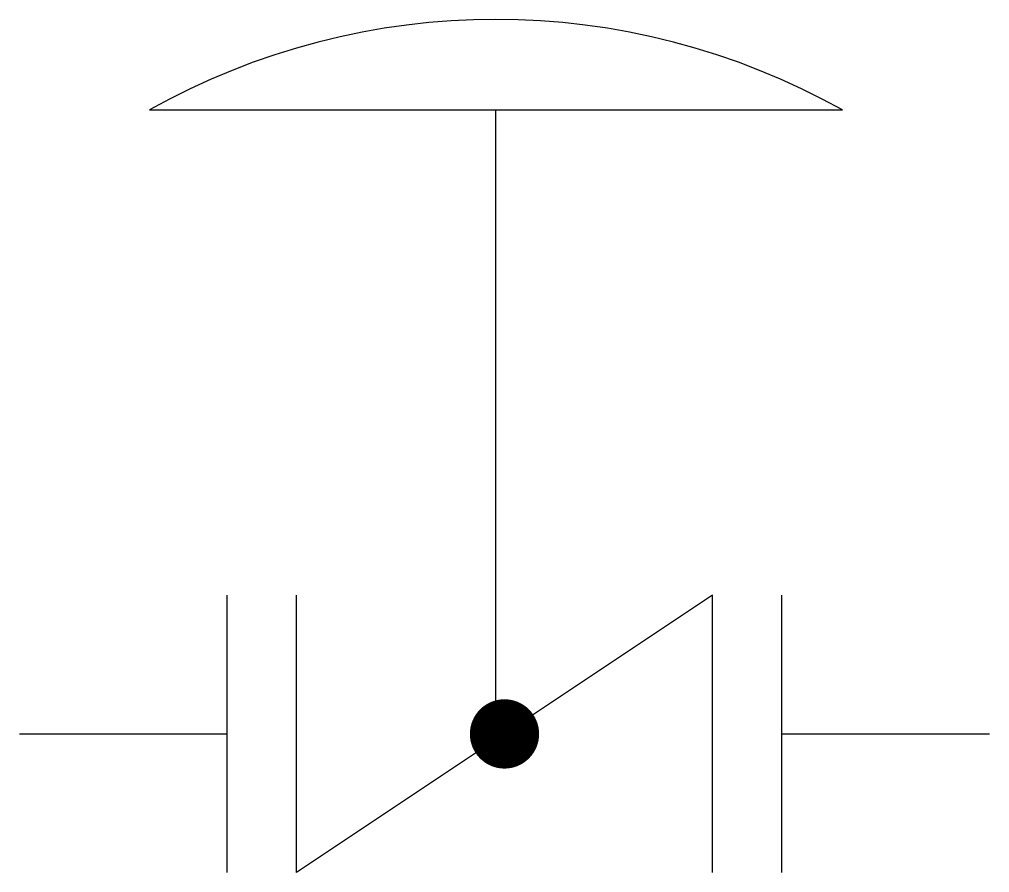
# Model space of a CAD drawing. Extents: x -7 to 7, y -2 to 10.3.
import ezdxf

# ---------------------------------------------------------------- set-up
doc = ezdxf.new("R2010")
doc.units = 0
doc.header["$LTSCALE"] = 1.2
doc.header["$MEASUREMENT"] = 0
doc.layers.get('0').update_dxf_attribs({"linetype": 'CONTINUOUS'})

msp = doc.modelspace()

# ---------------------------------------------------------------- linework, layer by layer
at = {"ltscale": 0.25}
for p, q in [((-5.125, 9), (4.875, 9)), ((-0.125, 0), (-0.125, 9)), ((3, 2), (-3, -2))]:
    msp.add_line(p, q, dxfattribs=at)
at = {"ltscale": 0.1}
for p, q in [((-4, -2), (-4, 2)), ((-3, -2), (-3, 2)), ((3, -2), (3, 2)), ((4, -2), (4, 2)), ((-7, 0), (-4, 0)), ((4, 0), (7, 0))]:
    msp.add_line(p, q, dxfattribs=at)
at = {"ltscale": 0.25, "const_width": 0.5}
msp.add_lwpolyline([(-0.25, 0, 1), (0.25, 0, 1)], format="xyb", close=True, dxfattribs=at)
at = {"ltscale": 0.25}
msp.add_arc((-0.125, 0.083), 10.223, 60.7186, 119.2814, dxfattribs=at)

doc.saveas('drawing.dxf')
